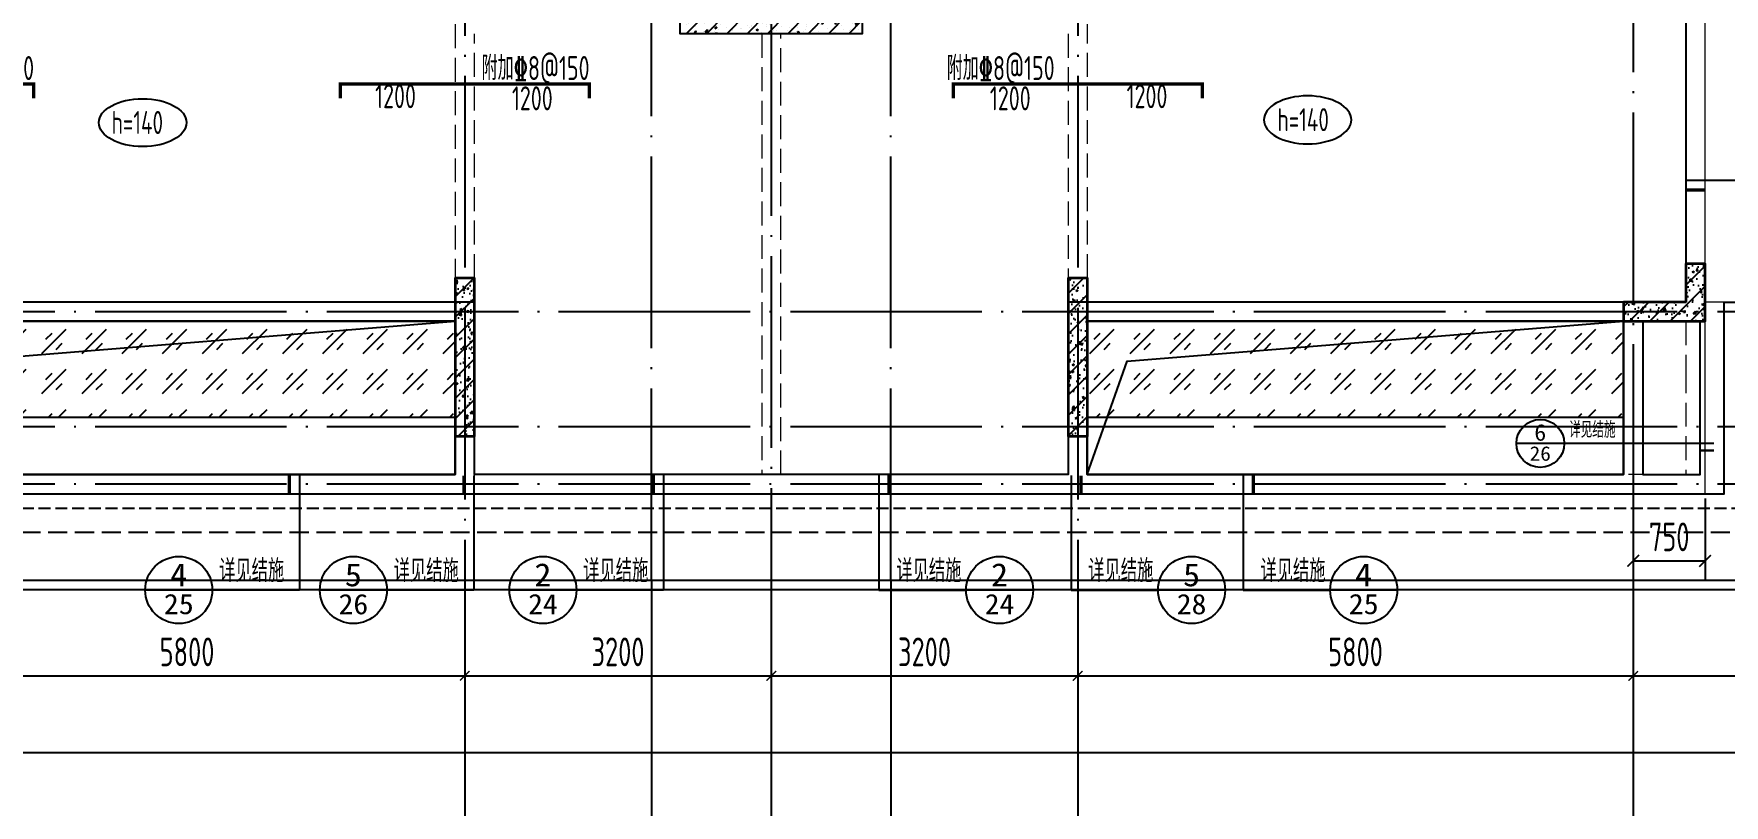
# Model space of a CAD drawing. Extents: x -668857 to 185752, y -270966 to 286822.
# Drawn here: x -200735 to -183085, y -217713 to -209663 of the extents above; entities that cross this region are included whole.
import ezdxf
from ezdxf.enums import TextEntityAlignment as Align

# ---------------------------------------------------------------- set-up
doc = ezdxf.new("R2010")
doc.units = 0
doc.header["$LTSCALE"] = 1000
for name, pattern in [('#P_--_20B1_001_t3$0$DASH', [0.35, 0.25, -0.1]), ('__DASH', [0.35, 0.25, -0.1]), ('DASH', [0.35, 0.25, -0.1]), ('DOTE', [2.42, 2, -0.2, 0.02, -0.2])]:
    doc.linetypes.add(name, pattern=pattern)
doc.layers.get('0').update_dxf_attribs({"linetype": 'CONTINUOUS'})
doc.layers.get('DEFPOINTS').update_dxf_attribs({"linetype": 'CONTINUOUS'})
for name, color, linetype in [('A-AXIS', 1, 'CONTINUOUS'), ('A-DOTE', 10, 'DOTE'), ('DIM_IDEN', 67, 'CONTINUOUS'), ('PUB_TEXT', 2, 'CONTINUOUS'), ('ROOF', 183, 'CONTINUOUS'), ('S-B板填充', 251, 'CONTINUOUS'), ('S-B板标注', 3, 'CONTINUOUS'), ('S-B板边线', 2, 'CONTINUOUS'), ('S-B板配筋', 6, 'CONTINUOUS'), ('S-B板配筋号', 7, 'CONTINUOUS'), ('S-D洞口', 4, 'CONTINUOUS'), ('S-J基础底板标注', 3, 'CONTINUOUS'), ('S-L主梁线', 4, 'DASH'), ('S-Q墙填充', 252, 'CONTINUOUS'), ('S-Q墙实线', 6, 'CONTINUOUS'), ('S-Q墙标注', 3, 'CONTINUOUS'), ('S-Y一般标注', 3, 'CONTINUOUS'), ('看线', 251, 'CONTINUOUS')]:
    doc.layers.add(name, color=color, linetype=linetype)
doc.layers.add('平面-看线', color=45, linetype='CONTINUOUS', lineweight=15)
doc.styles.add('_TCH_AXIS', font='COMPLEX', dxfattribs={"bigfont": 'GBCBIG'})
doc.styles.add('_TCH_LABEL', font='simhei.ttf')
doc.styles.add('TSSD_DIMENSION', font='Tssdeng.shx', dxfattribs={"width": 0.7, "bigfont": 'tssdchn.shx'})
doc.styles.add('TSSD_REIN', font='tssdeng.shx', dxfattribs={"width": 0.7, "height": 300, "bigfont": 'tssdchn.shx'})
doc.styles.add('结构文字', font='zstxt.shx', dxfattribs={"width": 0.7, "bigfont": 'zshz.shx'})
doc.dimstyles.new('STRUCK', dxfattribs={"dimtxt": 400, "dimasz": 121, "dimexe": 200, "dimexo": 150, "dimgap": 115, "dimtad": 1, "dimdec": 0, "dimdsep": 46, "dimtxsty": '结构文字', "dimblk": 'ARCHTICK', "dimcen": 400, "dimclrd": 3, "dimclre": 3, "dimclrt": 7, "dimadec": 0, "dimazin": 0, "dimtfac": 1, "dimtdec": 0, "dimtix": 1, "dimtmove": 2, "dimatfit": 3, "dimldrblk": '_DIMX', "dimfxl": 1, "dimtolj": 1, "dimtzin": 0, "dimarcsym": 0})
doc.dimstyles.new('TSSD_100_100', dxfattribs={"dimtxt": 300, "dimasz": 100, "dimexe": 100, "dimexo": 250, "dimgap": 100, "dimtad": 1, "dimdec": 0, "dimzin": 0, "dimdsep": 46, "dimtxsty": 'TSSD_DIMENSION', "dimblk": 'ARCHTICK', "dimcen": 0, "dimdle": 100, "dimclrt": 7, "dimadec": 0, "dimazin": 0, "dimtfac": 1, "dimtdec": 0, "dimtix": 1, "dimtmove": 2, "dimatfit": 3, "dimldrblk": 'ARCHTICK', "dimfxl": 1, "dimtolj": 1, "dimtzin": 0, "dimarcsym": 0})
pattern_1 = [(50, (79242.38, 113232.59), (215.17805, -18.82564), [22.5, -247.5]), (355, (79242.38, 113232.6), (-41.6254, 225.6576), [18, -198]), (100.4514, (79260.31, 113231.02), (173.5528, 206.8319), [19.12206, -210.3426]), (46.1842, (79242.38, 113292.6), (320.1723, -49.6557), [33.75, -371.25]), (96.6356, (79269.06, 113288.45), (280.3988, 292.2354), [28.683, -315.5139]), (351.1842, (79242.38, 113292.6), (280.3986, 292.2356), [27, -297]), (21, (79272.38, 113277.59), (179.0721, -120.78567), [22.5, -247.5]), (326, (79272.38, 113277.6), (72.9946, 217.545), [18, -198]), (71.4514, (79287.3, 113267.52), (252.0668, 96.75915), [19.12206, -210.3426]), (37.5, (79242.38, 113232.59), (3.64796, 99.86816), [0, -195.6, 0, -201, 0, -198.75]), (7.5, (79242.38, 113232.59), (78.92086, 118.32351), [0, -114.6, 0, -191.1, 0, -75.75]), (327.5, (79175.48, 113232.59), (160.14673, -6.76646), [0, -75, 0, -234, 0, -310.5]), (317.5, (79145.48, 113232.59), (174.95585, 30.0315), [0, -97.5, 0, -155.4, 0, -220.5]), (45, (79242.38, 113232.59), (-106.066, 106.066), [])]

# ---------------------------------------------------------------- blocks, each defined once
blk = doc.blocks.new('_ArchTick')
at = {"color": 0, "linetype": 'ByBlock', "const_width": 0.15}
blk.add_lwpolyline([(-0.5, -0.5), (0.5, 0.5)], dxfattribs=at)
blk = doc.blocks.new('*D194')
at = {"layer": 'DEFPOINTS', "color": 0, "transparency": 16777216}
for p in [(8100, 3600), (13900, 3600), (13900, 2600)]:
    blk.add_point(p, dxfattribs=at)
at = {"layer": 'S-Y一般标注', "color": 0, "lineweight": -2, "transparency": 16777216}
for p, q in [((8100, 3350), (8100, 2500)), ((13900, 3350), (13900, 2500)), ((8000, 2600), (14000, 2600))]:
    blk.add_line(p, q, dxfattribs=at)
at = {"layer": 'S-Y一般标注', "color": 0, "lineweight": -2, "transparency": 16777216, "xscale": 100, "yscale": 100, "zscale": 100, "rotation": 180}
blk.add_blockref('_ArchTick', (8100, 2600), dxfattribs=at)
at = {"layer": 'S-Y一般标注', "color": 0, "lineweight": -2, "transparency": 16777216, "xscale": 100, "yscale": 100, "zscale": 100}
blk.add_blockref('_ArchTick', (13900, 2600), dxfattribs=at)
at = {"layer": 'S-Y一般标注', "color": 7, "transparency": 16777216, "insert": (11000, 2850), "char_height": 300, "attachment_point": 5, "style": 'TSSD_DIMENSION'}
blk.add_mtext('\\A1;5800', dxfattribs=at)
blk = doc.blocks.new('*D195')
at = {"layer": 'DEFPOINTS', "color": 0, "transparency": 16777216}
for p in [(17100, 3600), (20300, 3600), (20300, 2600)]:
    blk.add_point(p, dxfattribs=at)
at = {"layer": 'S-Y一般标注', "color": 0, "lineweight": -2, "transparency": 16777216}
for p, q in [((17100, 3350), (17100, 2500)), ((20300, 3350), (20300, 2500)), ((17000, 2600), (20400, 2600))]:
    blk.add_line(p, q, dxfattribs=at)
at = {"layer": 'S-Y一般标注', "color": 0, "lineweight": -2, "transparency": 16777216, "xscale": 100, "yscale": 100, "zscale": 100, "rotation": 180}
blk.add_blockref('_ArchTick', (17100, 2600), dxfattribs=at)
at = {"layer": 'S-Y一般标注', "color": 0, "lineweight": -2, "transparency": 16777216, "xscale": 100, "yscale": 100, "zscale": 100}
blk.add_blockref('_ArchTick', (20300, 2600), dxfattribs=at)
at = {"layer": 'S-Y一般标注', "color": 7, "transparency": 16777216, "insert": (18700, 2850), "char_height": 300, "attachment_point": 5, "style": 'TSSD_DIMENSION'}
blk.add_mtext('\\A1;3200', dxfattribs=at)
blk = doc.blocks.new('*D196')
at = {"layer": 'DEFPOINTS', "color": 0, "transparency": 16777216}
for p in [(20300, 3600), (26100, 3600), (26100, 2600)]:
    blk.add_point(p, dxfattribs=at)
at = {"layer": 'S-Y一般标注', "color": 0, "lineweight": -2, "transparency": 16777216}
for p, q in [((20300, 3350), (20300, 2500)), ((26100, 3350), (26100, 2500)), ((20200, 2600), (26200, 2600))]:
    blk.add_line(p, q, dxfattribs=at)
at = {"layer": 'S-Y一般标注', "color": 0, "lineweight": -2, "transparency": 16777216, "xscale": 100, "yscale": 100, "zscale": 100, "rotation": 180}
blk.add_blockref('_ArchTick', (20300, 2600), dxfattribs=at)
at = {"layer": 'S-Y一般标注', "color": 0, "lineweight": -2, "transparency": 16777216, "xscale": 100, "yscale": 100, "zscale": 100}
blk.add_blockref('_ArchTick', (26100, 2600), dxfattribs=at)
at = {"layer": 'S-Y一般标注', "color": 7, "transparency": 16777216, "insert": (23200, 2850), "char_height": 300, "attachment_point": 5, "style": 'TSSD_DIMENSION'}
blk.add_mtext('\\A1;5800', dxfattribs=at)
blk = doc.blocks.new('*D197')
at = {"layer": 'DEFPOINTS', "color": 0, "transparency": 16777216}
for p in [(26100, 3600), (29600, 3600), (29600, 2600)]:
    blk.add_point(p, dxfattribs=at)
at = {"layer": 'S-Y一般标注', "color": 0, "lineweight": -2, "transparency": 16777216}
for p, q in [((26100, 3350), (26100, 2500)), ((29600, 3350), (29600, 2500)), ((26000, 2600), (29700, 2600))]:
    blk.add_line(p, q, dxfattribs=at)
at = {"layer": 'S-Y一般标注', "color": 0, "lineweight": -2, "transparency": 16777216, "xscale": 100, "yscale": 100, "zscale": 100, "rotation": 180}
blk.add_blockref('_ArchTick', (26100, 2600), dxfattribs=at)
at = {"layer": 'S-Y一般标注', "color": 0, "lineweight": -2, "transparency": 16777216, "xscale": 100, "yscale": 100, "zscale": 100}
blk.add_blockref('_ArchTick', (29600, 2600), dxfattribs=at)
at = {"layer": 'S-Y一般标注', "color": 7, "transparency": 16777216, "insert": (27850, 2850), "char_height": 300, "attachment_point": 5, "style": 'TSSD_DIMENSION'}
blk.add_mtext('\\A1;3500', dxfattribs=at)
blk = doc.blocks.new('*D202')
at = {"layer": 'DEFPOINTS', "color": 0, "transparency": 16777216}
for p in [(4600, 3600), (54600, 3600), (54600, 1800)]:
    blk.add_point(p, dxfattribs=at)
at = {"layer": 'S-Y一般标注', "color": 0, "lineweight": -2, "transparency": 16777216}
for p, q in [((4600, 3350), (4600, 1700)), ((54600, 3350), (54600, 1700)), ((4500, 1800), (54700, 1800))]:
    blk.add_line(p, q, dxfattribs=at)
at = {"layer": 'S-Y一般标注', "color": 0, "lineweight": -2, "transparency": 16777216, "xscale": 100, "yscale": 100, "zscale": 100, "rotation": 180}
blk.add_blockref('_ArchTick', (4600, 1800), dxfattribs=at)
at = {"layer": 'S-Y一般标注', "color": 0, "lineweight": -2, "transparency": 16777216, "xscale": 100, "yscale": 100, "zscale": 100}
blk.add_blockref('_ArchTick', (54600, 1800), dxfattribs=at)
at = {"layer": 'S-Y一般标注', "color": 7, "transparency": 16777216, "insert": (29600, 2050), "char_height": 300, "attachment_point": 5, "style": 'TSSD_DIMENSION'}
blk.add_mtext('\\A1;50000', dxfattribs=at)
blk = doc.blocks.new('*D203')
at = {"layer": 'DEFPOINTS', "color": 0, "transparency": 16777216}
for p in [(13900, 3600), (17100, 3600), (17100, 2600)]:
    blk.add_point(p, dxfattribs=at)
at = {"layer": 'S-Y一般标注', "color": 0, "lineweight": -2, "transparency": 16777216}
for p, q in [((13900, 3350), (13900, 2500)), ((17100, 3350), (17100, 2500)), ((13800, 2600), (17200, 2600))]:
    blk.add_line(p, q, dxfattribs=at)
at = {"layer": 'S-Y一般标注', "color": 0, "lineweight": -2, "transparency": 16777216, "xscale": 100, "yscale": 100, "zscale": 100, "rotation": 180}
blk.add_blockref('_ArchTick', (13900, 2600), dxfattribs=at)
at = {"layer": 'S-Y一般标注', "color": 0, "lineweight": -2, "transparency": 16777216, "xscale": 100, "yscale": 100, "zscale": 100}
blk.add_blockref('_ArchTick', (17100, 2600), dxfattribs=at)
at = {"layer": 'S-Y一般标注', "color": 7, "transparency": 16777216, "insert": (15500, 2850), "char_height": 300, "attachment_point": 5, "style": 'TSSD_DIMENSION'}
blk.add_mtext('\\A1;3200', dxfattribs=at)
blk = doc.blocks.new('20210731.05472099')
at = {"layer": 'ROOF', "ltscale": 0.8}
for points in [[(8850, 12100), (8850, 13550), (13050, 13550), (13050, 12100), (12250, 12100), (12250, 9500), (14250, 9500), (14250, 10100), (18650, 10100), (18650, 7300), (20500, 7300), (20500, 3000), (14050, 3000), (14050, 1200), (7850, 1200), (7850, 3000), (2050, 3000), (2050, 7300), (3250, 7300), (3250, 10100), (4850, 10100), (4850, 7300), (9600, 7300)], [(1850, 8500), (0, 8500), (0, 4000), (0, 4000), (0, 0), (21900, 0), (21900, 1200), (23450, 1200)], [(3050, 8400), (100, 8400), (100, 100), (21800, 100), (21800, 1300), (23450, 1300)], [(1850, 1000), (20900, 1000), (20900, 3000), (21200, 3000)]]:
    blk.add_lwpolyline(points, dxfattribs=at)
at = {"layer": 'ROOF', "linetype": '__DASH', "ltscale": 0.8}
blk.add_lwpolyline([(3050, 7900), (600, 7900), (600, 600), (21300, 600), (21300, 1800), (23450, 1800)], dxfattribs=at)
at = {"layer": 'ROOF', "ltscale": 0.8}
for points in [[(7650, 1200), (2050, 1200), (2050, 2800), (7650, 2800)], [(14250, 1200), (14250, 2800), (19850, 2800), (19850, 1200)], [(20650, 2800), (20050, 2800), (20050, 1200), (20650, 1200)]]:
    blk.add_lwpolyline(points, close=True, dxfattribs=at)
at = {"layer": '平面-看线', "linetype": 'DASH', "ltscale": 0.8}
blk.add_lwpolyline([(20900, 3000), (20700, 3000), (20700, 7500), (18850, 7500), (18850, 10300), (15350, 10300), (15350, 12100), (13250, 12100), (13250, 13750), (8650, 13750), (8650, 12100), (6550, 12100), (6550, 10300), (3050, 10300), (3050, 8400)], dxfattribs=at)
at = {"layer": '看线', "color": 202, "linetype": '#P_--_20B1_001_t3$0$DASH', "ltscale": 0.5}
blk.add_lwpolyline([(1850, 3150), (850, 3150), (850, 850), (21050, 850), (21050, 2050), (23450, 2050)], dxfattribs=at)
blk = doc.blocks.new('20210804.00390298')
at = {"layer": 'S-Q墙填充'}
h = blk.add_hatch(dxfattribs=at)
h.set_pattern_fill('ARMORED', color=252, scale=30, style=0)
h.set_pattern_definition([(50, (196408.63, 60814.94), (215.17805, -18.82564), [22.5, -247.5]), (355, (196408.63, 60814.94), (-41.6254, 225.65764), [18, -198]), (100.4514, (196426.56, 60813.37), (173.5528, 206.83186), [19.12206, -210.34263]), (46.1842, (196408.63, 60874.94), (320.1723, -49.6557), [33.75, -371.25]), (96.6356, (196435.3, 60870.8), (280.3988, 292.23536), [28.6831, -315.5139]), (351.1842, (196408.63, 60874.94), (280.3986, 292.2356), [27, -297]), (21, (196438.63, 60859.94), (179.07212, -120.78567), [22.5, -247.5]), (326, (196438.63, 60859.94), (72.9946, 217.545), [18, -198]), (71.4514, (196453.55, 60849.87), (252.0668, 96.75915), [19.12206, -210.34263]), (37.5, (196408.63, 60814.94), (3.647957, 99.868156), [0, -195.6, 0, -201, 0, -198.75]), (7.5, (196408.63, 60814.94), (78.92086, 118.32351), [0, -114.6, 0, -191.1, 0, -75.75]), (327.5, (196341.73, 60814.94), (160.14673, -6.76646), [0, -75, 0, -234, 0, -310.5]), (317.5, (196311.73, 60814.94), (174.95585, 30.0315), [0, -97.5, 0, -155.4, 0, -220.5]), (45, (196408.63, 60814.94), (-106.06602, 106.06602), [])])
h.paths.add_polyline_path([(52042, 61649), (53942, 61649), (53942, 61449), (52042, 61449)])
at = {"layer": 'S-B板边线'}
blk.add_lwpolyline([(52042, 61649), (53942, 61649), (53942, 61449), (52042, 61449)], close=True, dxfattribs=at)
blk = doc.blocks.new('20210807.15294921')
at = {"layer": 'S-Q墙填充'}
h = blk.add_hatch(dxfattribs=at)
h.set_pattern_fill('ARMORED', color=252, scale=30, style=0)
h.set_pattern_definition(pattern_1)
h.paths.add_polyline_path([(80366, 58840), (79716, 58840), (79716, 58640), (80566, 58640), (80566, 59240), (80366, 59240)])
h = blk.add_hatch(dxfattribs=at)
h.set_pattern_fill('ARMORED', color=252, scale=30, style=0)
h.set_pattern_definition(pattern_1)
edge = h.paths.add_edge_path()
edge.add_line((67516, 58740), (67516, 57440))
edge.add_line((67516, 57440), (67716, 57440))
edge.add_line((67716, 57440), (67716, 58740))
edge.add_line((67716, 58740), (67716, 59090))
edge.add_line((67716, 59090), (67516, 59090))
edge.add_line((67516, 59090), (67516, 58740))
h = blk.add_hatch(dxfattribs=at)
h.set_pattern_fill('ARMORED', color=252, scale=30, style=0)
h.set_pattern_definition(pattern_1)
edge = h.paths.add_edge_path()
edge.add_line((73916, 59090), (73916, 57440))
edge.add_line((73916, 57440), (74116, 57440))
edge.add_line((74116, 57440), (74116, 59090))
at = {"layer": 'S-L主梁线', "linetype": '__DASH', "lineweight": 18}
for p, q in [((80366, 62840), (80366, 59240)), ((67516, 61740), (67516, 59090)), ((67716, 59090), (67716, 61640)), ((70716, 61640), (70716, 57040)), ((70916, 57040), (70916, 61640)), ((73916, 61640), (73916, 59090)), ((74116, 59090), (74116, 61740)), ((67516, 58840), (61916, 58840)), ((79716, 58840), (74116, 58840)), ((61916, 58640), (67516, 58640)), ((74116, 58640), (79716, 58640)), ((79716, 58640), (79716, 57040)), ((79916, 57040), (79916, 58640)), ((80366, 58640), (80366, 58140)), ((80366, 58140), (80366, 57040)), ((67516, 57440), (67516, 57040)), ((67716, 57040), (67716, 57440)), ((73916, 57440), (73916, 57040)), ((74116, 57040), (74116, 57440)), ((67516, 57040), (61916, 57040)), ((70716, 57040), (67716, 57040)), ((73916, 57040), (70916, 57040)), ((80366, 57040), (74116, 57040))]:
    blk.add_line(p, q, dxfattribs=at)
at = {"layer": 'S-L主梁线', "linetype": 'ByBlock', "lineweight": 18}
for p, q in [((80566, 59240), (80566, 62840)), ((80566, 58140), (80566, 58640)), ((80566, 56840), (80566, 58140)), ((61816, 56840), (67616, 56840)), ((67616, 56840), (70816, 56840)), ((70816, 56840), (74016, 56840)), ((74016, 56840), (80566, 56840))]:
    blk.add_line(p, q, dxfattribs=at)
at = {"layer": 'S-Q墙实线', "lineweight": 35}
blk.add_lwpolyline([(80366, 58840), (79716, 58840), (79716, 58640), (80566, 58640), (80566, 59240), (80366, 59240)], close=True, dxfattribs=at)
for points in [[(67716, 58740), (67716, 59090), (67516, 59090), (67516, 58740)], [(74116, 58740), (74116, 59090), (73916, 59090), (73916, 58740)], [(67516, 58740), (67516, 57440), (67716, 57440), (67716, 58740)], [(73916, 58740), (73916, 57440), (74116, 57440), (74116, 58740)]]:
    blk.add_lwpolyline(points, dxfattribs=at)
blk = doc.blocks.new('20210807.17474961')
at = {"layer": 'S-B板配筋', "lineweight": 35, "const_width": 35}
for points in [[(40161, 83220), (40161, 83370), (43411, 83370), (43411, 83220)], [(34861, 81871), (34861, 82021), (36961, 82021), (36961, 81871)], [(40161, 81871), (40161, 82021), (42761, 82021), (42761, 81871)]]:
    blk.add_lwpolyline(points, dxfattribs=at)
at = {"layer": 'S-B板配筋号', "color": 1, "style": 'TSSD_REIN', "width": 0.7}
for p in [(40124, 83410), (35838, 82062), (41638, 82062)]:
    blk.add_text('附加%%1328@150', height=250, dxfattribs=at).set_placement(p)
at = {"layer": 'S-B板配筋号', "style": 'TSSD_REIN', "width": 0.7}
for p in [(40738, 83367), (36366, 81996), (40738, 82018), (42166, 81996)]:
    blk.add_text('1200', height=250, dxfattribs=at).set_placement(p, align=Align.TOP_CENTER)
blk = doc.blocks.new('20210811.10013268')
at = {"layer": 'DIM_IDEN'}
for p, q in [((22103, 5679), (23279, 5679)), ((20833, 2930), (20333, 2930)), ((21949, 2930), (20833, 2930)), ((22396, 2930), (21949, 2930)), ((7626, 2605), (7626, 1400)), ((9449, 2595), (9449, 1400)), ((11428, 2605), (11428, 1400)), ((13678, 2605), (13678, 1400)), ((15683, 2595), (15683, 1400)), ((17480, 2605), (17480, 1400)), ((6717, 1400), (6017, 1400)), ((7626, 1400), (6717, 1400)), ((8540, 1400), (7840, 1400)), ((9449, 1400), (8540, 1400)), ((10519, 1400), (9819, 1400)), ((11428, 1400), (10519, 1400)), ((13678, 1400), (14587, 1400)), ((15287, 1400), (14587, 1400)), ((15683, 1400), (16592, 1400)), ((17292, 1400), (16592, 1400)), ((17480, 1400), (18389, 1400)), ((19089, 1400), (18389, 1400))]:
    blk.add_line(p, q, dxfattribs=at)
for points, const_width in [([(22103, 5574), (22303, 5574)], 35), ([(22396, 2855), (22253, 2855)], 25), ([(7521, 2605), (7521, 2405)], 35), ([(9344, 2595), (9344, 2395)], 35), ([(11323, 2605), (11323, 2405)], 35), ([(13783, 2605), (13783, 2405)], 35), ([(15788, 2595), (15788, 2395)], 35), ([(17585, 2605), (17585, 2405)], 35)]:
    blk.add_lwpolyline(points, dxfattribs=dict(at, const_width=const_width))
for centre, radius in [((20583, 2930), 250), ((6367, 1400), 350), ((8190, 1400), 350), ((10169, 1400), 350), ((14937, 1400), 350), ((16942, 1400), 350), ((18739, 1400), 350)]:
    blk.add_circle(centre, radius, dxfattribs=at)
at = {"layer": 'PUB_TEXT', "style": '_TCH_LABEL'}
for s, height, width, p, p2 in [('6', 173, 1.011364, (20520, 2958), (20645, 2958)), ('26', 151.4, 1.017143, (20472, 2749), (20693, 2749)), ('4', 241, 1.034884, (6277, 1439), (6457, 1439)), ('5', 241, 1.028902, (8100, 1439), (8279, 1439)), ('2', 241, 1.022989, (10080, 1439), (10258, 1439)), ('2', 241, 1.022989, (14848, 1439), (15026, 1439)), ('5', 241, 1.028902, (16853, 1439), (17031, 1439)), ('4', 241, 1.034884, (18649, 1439), (18829, 1439)), ('25', 211.6, 1.022989, (6211, 1148), (6523, 1148)), ('26', 212, 1.017143, (8035, 1147), (8345, 1147)), ('24', 212.3, 1.011364, (10015, 1147), (10323, 1147)), ('24', 212.3, 1.011364, (14783, 1147), (15091, 1147)), ('28', 212, 1.017143, (16787, 1147), (17097, 1147)), ('25', 211.6, 1.022989, (18583, 1148), (18895, 1148))]:
    blk.add_text(s, height=height, dxfattribs=dict(at, width=width)).set_placement(p, p2, align=Align.FIT)
at = {"layer": 'PUB_TEXT', "style": '_TCH_AXIS'}
for height, p in [(168.8, (20883, 2989)), (236.3, (6787, 1483)), (236.3, (8610, 1483)), (236.3, (10589, 1483)), (236.3, (13858, 1483)), (236.3, (15862, 1483)), (236.3, (17660, 1483))]:
    blk.add_text('详见结施', height=height, dxfattribs=at).set_placement(p)
blk = doc.blocks.new('*D2789')
at = {"layer": 'DEFPOINTS', "color": 0, "transparency": 16777216}
for p in [(-184035, -214363), (-183285, -214363), (-183285, -215163)]:
    blk.add_point(p, dxfattribs=at)
at = {"layer": 'S-Q墙标注', "color": 3, "lineweight": -2, "transparency": 16777216}
for p, q in [((-184035, -214513), (-184035, -215363)), ((-183285, -214513), (-183285, -215363)), ((-184035, -215163), (-183285, -215163))]:
    blk.add_line(p, q, dxfattribs=at)
at = {"layer": 'S-Q墙标注', "color": 3, "lineweight": -2, "transparency": 16777216, "xscale": 121, "yscale": 121, "zscale": 121, "rotation": 180}
blk.add_blockref('_ArchTick', (-184035, -215163), dxfattribs=at)
at = {"layer": 'S-Q墙标注', "color": 3, "lineweight": -2, "transparency": 16777216, "xscale": 121, "yscale": 121, "zscale": 121}
blk.add_blockref('_ArchTick', (-183285, -215163), dxfattribs=at)
at = {"layer": 'S-Q墙标注', "color": 7, "transparency": 16777216, "insert": (-183660, -214913), "char_height": 300, "attachment_point": 5, "style": 'TSSD_REIN'}
blk.add_mtext('\\A1;750', dxfattribs=at)
blk = doc.blocks.new('_DIMX')
blk.add_line((-150, 0), (150, 0))
at = {"const_width": 50}
blk.add_lwpolyline([(-70, -70), (70, 70)], dxfattribs=at)
blk = doc.blocks.new('20210726.16395156')
at = {"layer": 'A-AXIS'}
for p, q in [((13900, 3600), (13900, 800)), ((15850, 3600), (15850, 800)), ((17100, 3600), (17100, 800)), ((18350, 3600.1), (18350, 800.1)), ((20300, 3600), (20300, 800)), ((26100, 3600), (26100, 800))]:
    blk.add_line(p, q, dxfattribs=at)
at = {"layer": 'A-DOTE'}
for p, q in [((13900.2, 13700), (13900, 3600)), ((20299.8, 13700), (20300, 3600)), ((15850, 3600), (15850, 11500)), ((18350, 3600.1), (18350, 11500)), ((26100, 10900), (26100, 3600)), ((17100, 9400), (17100, 3600)), ((55600, 6400), (3600, 6400)), ((55600, 5200), (3600, 5200)), ((55600, 4600), (3600, 4600))]:
    blk.add_line(p, q, dxfattribs=at)
at = {"layer": 'S-Y一般标注'}
for base, p1, p2, picture, middle in [((54600, 1800), (4600, 3600), (54600, 3600), '*D202', (29600, 2050)), ((13900, 2600), (8100, 3600), (13900, 3600), '*D194', (11000, 2850)), ((17100, 2600), (13900, 3600), (17100, 3600), '*D203', (15500, 2850)), ((20300, 2600), (17100, 3600), (20300, 3600), '*D195', (18700, 2850)), ((26100, 2600), (20300, 3600), (26100, 3600), '*D196', (23200, 2850)), ((29600, 2600), (26100, 3600), (29600, 3600), '*D197', (27850, 2850))]:
    dim = blk.add_linear_dim(base=base, p1=p1, p2=p2, dimstyle='TSSD_100_100', dxfattribs=at)
    dim.commit()
    dim.dimension.update_dxf_attribs({"geometry": picture, "text_midpoint": middle})

msp = doc.modelspace()

# ---------------------------------------------------------------- hatches: boundary and pattern name
at = {"layer": 'S-B板填充'}
h = msp.add_hatch(dxfattribs=at)
h.set_pattern_fill('GLASS', color=252, scale=30, style=0)
h.set_pattern_definition([(45, (-30915.12, -179470.88), (3e-14, 419.1008), [360, -232.698]), (45, (-30766.63, -179428.45), (3e-14, 419.1008), [90, -502.698]), (45, (-30872.7, -179322.4), (3e-14, 419.1008), [90, -502.698])])
h.paths.add_polyline_path([(-201935.47, -212663.03), (-196335.42, -212663.03), (-196335.42, -213663.16), (-201935.47, -213663.16)])
h = msp.add_hatch(dxfattribs=at)
h.set_pattern_fill('GLASS', color=252, scale=30, style=0)
h.set_pattern_definition([(45, (-18715.14, -179470.74), (3e-14, 419.1008), [360, -232.698]), (45, (-18566.65, -179428.32), (3e-14, 419.1008), [90, -502.698]), (45, (-18672.72, -179322.25), (3e-14, 419.1008), [90, -502.698])])
h.paths.add_polyline_path([(-189735.49, -212662.89), (-184135.44, -212662.89), (-184135.44, -213663.02), (-189735.49, -213663.02)])

# ---------------------------------------------------------------- linework, layer by layer
at = {"layer": 'S-B板标注'}
msp.add_ellipse((-199598.89, -210590.08), major_axis=(-457.33, 0), ratio=0.54724159, dxfattribs=at)
at = {"layer": 'S-B板标注', "extrusion": (0, 0, -1)}
msp.add_ellipse((-187435.4, -210560.81), major_axis=(457.33, -0.02), ratio=0.54724159, dxfattribs=at)
at = {"layer": 'S-B板边线'}
for points in [[(-201935.46, -213663.16), (-196335.46, -213663.16)], [(-189735.49, -213663.16), (-184135.48, -213663.16)]]:
    msp.add_lwpolyline(points, dxfattribs=at)
at = {"layer": 'S-B板配筋', "lineweight": 35, "const_width": 35}
msp.add_lwpolyline([(-188535.48, -210336.04), (-188535.48, -210186.04), (-191135.48, -210186.04), (-191135.48, -210336.04)], dxfattribs=at)
at = {"layer": 'S-D洞口', "color": 5}
for points in [[(-201935.46, -214262.87), (-196335.44, -214262.87), (-196335.44, -212663.03), (-201935.46, -212663.03), (-201935.46, -214262.87), (-201520.68, -213077.82), (-196335.44, -212663.03)], [(-189735.47, -214262.87), (-184135.48, -214262.87), (-184135.48, -212663.03), (-189735.47, -212663.03), (-189735.47, -214262.87), (-189320.68, -213077.81), (-184135.48, -212663.03)]]:
    msp.add_lwpolyline(points, dxfattribs=at)

# ---------------------------------------------------------------- block references
at = {"layer": 'A-DOTE'}
msp.add_blockref('20210726.16395156', (-210135.48, -218963.08), dxfattribs=at)
at = {"layer": 'PUB_TEXT'}
msp.add_blockref('20210811.10013268', (-205588.51, -216867.66), dxfattribs=at)
at = {"layer": 'ROOF'}
msp.add_blockref('20210731.05472099', (-203985.48, -215463.03), dxfattribs=at)
at = {"layer": 'S-B板配筋'}
msp.add_blockref('20210807.17474961', (-237696.63, -292207.2), dxfattribs=at)
at = {"layer": 'S-J基础底板标注'}
msp.add_blockref('20210804.00390298', (-246027.08, -271111.78), dxfattribs=at)
at = {"layer": 'S-Q墙填充'}
msp.add_blockref('20210807.15294921', (-263851.12, -271302.58), dxfattribs=at)

# ---------------------------------------------------------------- texts
at = {"layer": 'S-B板标注', "color": 7, "style": 'TSSD_REIN', "width": 0.7}
msp.add_text('h=140', height=240, dxfattribs=at).set_placement((-199923.58, -210708.22))
msp.add_text('h=140', height=240, rotation=359.997282, dxfattribs=at).set_placement((-187750.41, -210678.94))
at = {"layer": 'S-B板配筋号', "color": 1, "style": 'TSSD_REIN', "width": 0.7}
msp.add_text('附加%%1328@150', height=250, dxfattribs=at).set_placement((-191202.53, -210145.48))
at = {"layer": 'S-B板配筋号', "style": 'TSSD_REIN', "width": 0.7}
for p in [(-190539.95, -210211.37), (-189112.31, -210189.07)]:
    msp.add_text('1200', height=250, dxfattribs=at).set_placement(p, align=Align.TOP_CENTER)

# ---------------------------------------------------------------- dimensions: what is measured, and where the dimension line sits
at = {"layer": 'S-Q墙标注'}
dim = msp.add_linear_dim(base=(-183285.47, -215163.03), p1=(-184035.48, -214363.03), p2=(-183285.47, -214363.03), dimstyle='STRUCK', override={"dimtxt": 300, "dimgap": 100, "dimtxsty": 'TSSD_REIN'}, dxfattribs=at)
dim.commit()
dim.dimension.update_dxf_attribs({"geometry": '*D2789', "text_midpoint": (-183660.47, -214913.03)})

doc.saveas('drawing.dxf')
